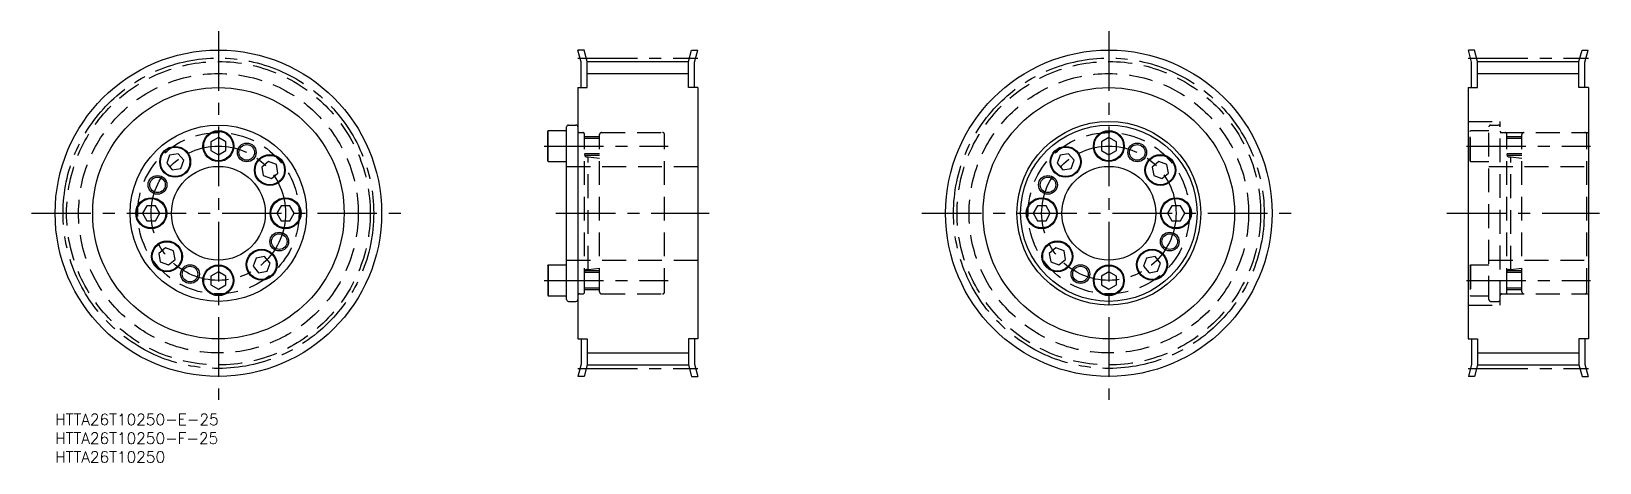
# Model space of a CAD drawing. Extents: x -6 to 412, y -13 to 102.
import ezdxf

# ---------------------------------------------------------------- set-up
doc = ezdxf.new("R2010")
doc.units = 0
doc.header["$LTSCALE"] = 0.5
doc.linetypes.add('CENTER', pattern=[50.8, 31.75, -6.35, 6.35, -6.35])
doc.linetypes.add('DASHED', pattern=[19.05, 12.7, -6.35])
for name, color, linetype in [('MSM_CENTER', 1, 'CENTER'), ('MSM_CONTINUOUS', 7, 'CONTINUOUS'), ('MSM_DASHED', 4, 'DASHED'), ('MSM_NARROW', 5, 'CONTINUOUS'), ('MSM_PART_NUMBER', 7, 'CONTINUOUS')]:
    doc.layers.add(name, color=color, linetype=linetype)
doc.styles.get("Standard").update_dxf_attribs({"font": 'txt.shx', "height": 3, "bigfont": 'bigfont.shx'})

# ---------------------------------------------------------------- blocks, each defined once
blk = doc.blocks.new('*U2')
at = {"layer": 'MSM_PART_NUMBER'}
blk.add_text('HTTA26T10250-E-25', height=3, dxfattribs=at).set_placement((0, -3))
blk = doc.blocks.new('*U3')
at = {"layer": 'MSM_PART_NUMBER'}
blk.add_text('HTTA26T10250-F-25', height=3, dxfattribs=at).set_placement((0, -8))
blk = doc.blocks.new('*U4')
at = {"layer": 'MSM_PART_NUMBER'}
blk.add_text('HTTA26T10250', height=3, dxfattribs=at).set_placement((0, -13))

msp = doc.modelspace()

# ---------------------------------------------------------------- linework, layer by layer
at = {"layer": 'MSM_CENTER'}
for p, q in [((43.5, 102), (43.5, 3.74)), ((280.76, 102), (280.76, 3.74)), ((139.27, 94.88), (171.27, 94.88)), ((376.53, 94.88), (408.53, 94.88)), ((130.27, 71.4), (163.37, 71.4)), ((376.03, 71.4), (409.13, 71.4)), ((-6.33, 53.5), (92.75, 53.5)), ((133.44, 53.5), (174.27, 53.5)), ((230.93, 53.5), (330.01, 53.5)), ((370.79, 53.5), (411.53, 53.5)), ((130.27, 35.6), (163.37, 35.6)), ((376.03, 35.6), (409.13, 35.6)), ((139.27, 12.12), (171.27, 12.12)), ((376.53, 12.12), (408.53, 12.12))]:
    msp.add_line(p, q, dxfattribs=at)
for centre, radius in [((43.5, 53.5), 41.38), ((280.76, 53.5), 41.38), ((43.5, 53.5), 17.9), ((280.76, 53.5), 17.9)]:
    msp.add_circle(centre, radius, dxfattribs=at)
at = {"layer": 'MSM_CONTINUOUS'}
for p, q in [((140.17, 93.74), (139.29, 97)), ((140.95, 97), (139.29, 97)), ((141.77, 93.95), (140.95, 97)), ((168.77, 93.95), (169.58, 97)), ((169.58, 97), (171.24, 97)), ((170.37, 93.74), (171.24, 97)), ((377.43, 93.74), (376.56, 97)), ((378.21, 97), (376.56, 97)), ((379.03, 93.95), (378.21, 97)), ((406.03, 93.95), (406.85, 97)), ((406.85, 97), (408.51, 97)), ((407.63, 93.74), (408.51, 97)), ((140.17, 87), (140.17, 93.74)), ((141.77, 87), (141.77, 93.95)), ((141.77, 93.95), (168.77, 93.95)), ((168.77, 87), (168.77, 93.95)), ((170.37, 87), (170.37, 93.74)), ((377.43, 87), (377.43, 93.74)), ((379.03, 87), (379.03, 93.95)), ((379.03, 93.95), (406.03, 93.95)), ((406.03, 87), (406.03, 93.95)), ((407.63, 87), (407.63, 93.74)), ((139.27, 87), (139.27, 20)), ((139.27, 87), (141.77, 87)), ((171.27, 87), (168.77, 87)), ((171.27, 87), (171.27, 20)), ((376.53, 87), (376.53, 20)), ((376.53, 87), (379.03, 87)), ((408.53, 87), (406.03, 87)), ((408.53, 87), (408.53, 20)), ((131.27, 75.32), (131.38, 75.52)), ((131.27, 67.48), (131.27, 75.32)), ((131.38, 67.27), (131.38, 75.52)), ((131.38, 75.52), (136.27, 75.52)), ((136.27, 30.5), (136.27, 76.5)), ((136.77, 77), (138.77, 77)), ((43.5, 73.71), (41.5, 72.55)), ((41.5, 72.55), (41.5, 70.25)), ((45.5, 72.55), (43.5, 73.71)), ((44.5, 73.13), (44.5, 73.13)), ((45, 72.84), (45, 72.84)), ((45.5, 70.25), (45.5, 72.55)), ((280.76, 73.71), (278.76, 72.55)), ((278.76, 72.55), (278.76, 70.25)), ((282.76, 72.55), (280.76, 73.71)), ((281.76, 73.13), (281.76, 73.13)), ((282.26, 72.84), (282.26, 72.84)), ((282.76, 70.25), (282.76, 72.55)), ((30.51, 68.98), (29.72, 66.81)), ((32.78, 69.38), (30.51, 68.98)), ((34.27, 67.61), (32.78, 69.38)), ((33.48, 65.44), (34.27, 67.61)), ((41.5, 70.25), (43.5, 69.09)), ((43.5, 69.09), (45.5, 70.25)), ((56.81, 67.28), (55.04, 65.8)), ((58.98, 66.49), (56.81, 67.28)), ((131.27, 67.48), (131.38, 67.27)), ((131.38, 67.27), (136.27, 67.27)), ((267.77, 68.98), (266.98, 66.81)), ((270.05, 69.38), (267.77, 68.98)), ((271.53, 67.61), (270.05, 69.38)), ((270.74, 65.44), (271.53, 67.61)), ((278.76, 70.25), (280.76, 69.09)), ((280.76, 69.09), (282.76, 70.25)), ((294.08, 67.28), (292.31, 65.8)), ((296.25, 66.49), (294.08, 67.28)), ((29.72, 66.81), (31.2, 65.04)), ((31.2, 65.04), (33.48, 65.44)), ((55.04, 65.8), (55.44, 63.52)), ((55.44, 63.52), (57.61, 62.73)), ((57.61, 62.73), (59.38, 64.22)), ((59.38, 64.22), (58.98, 66.49)), ((266.98, 66.81), (268.47, 65.04)), ((268.47, 65.04), (270.74, 65.44)), ((292.31, 65.8), (292.71, 63.52)), ((292.71, 63.52), (294.88, 62.73)), ((294.88, 62.73), (296.65, 64.22)), ((296.65, 64.22), (296.25, 66.49)), ((24.45, 55.5), (23.29, 53.5)), ((26.75, 55.5), (24.45, 55.5)), ((27.91, 53.5), (26.75, 55.5)), ((60.25, 55.5), (59.09, 53.5)), ((62.55, 55.5), (60.25, 55.5)), ((63.71, 53.5), (62.55, 55.5)), ((261.71, 55.5), (260.56, 53.5)), ((264.02, 55.5), (261.71, 55.5)), ((265.17, 53.5), (264.02, 55.5)), ((297.51, 55.5), (296.36, 53.5)), ((299.82, 55.5), (297.51, 55.5)), ((300.97, 53.5), (299.82, 55.5)), ((23.29, 53.5), (24.45, 51.5)), ((24.45, 51.5), (26.75, 51.5)), ((26.75, 51.5), (27.91, 53.5)), ((59.09, 53.5), (60.25, 51.5)), ((60.25, 51.5), (62.55, 51.5)), ((62.55, 51.5), (63.71, 53.5)), ((260.56, 53.5), (261.71, 51.5)), ((261.71, 51.5), (264.02, 51.5)), ((264.02, 51.5), (265.17, 53.5)), ((296.36, 53.5), (297.51, 51.5)), ((297.51, 51.5), (299.82, 51.5)), ((299.82, 51.5), (300.97, 53.5)), ((29.39, 44.27), (27.62, 42.78)), ((27.62, 42.78), (28.02, 40.51)), ((31.56, 43.48), (29.39, 44.27)), ((31.96, 41.2), (31.56, 43.48)), ((55.8, 41.96), (53.52, 41.56)), ((57.28, 40.19), (55.8, 41.96)), ((266.65, 44.27), (264.88, 42.78)), ((264.88, 42.78), (265.28, 40.51)), ((268.82, 43.48), (266.65, 44.27)), ((269.22, 41.2), (268.82, 43.48)), ((293.06, 41.96), (290.79, 41.56)), ((294.54, 40.19), (293.06, 41.96)), ((28.02, 40.51), (30.19, 39.72)), ((30.19, 39.72), (31.96, 41.2)), ((43.5, 37.91), (41.5, 36.75)), ((45.5, 36.75), (43.5, 37.91)), ((53.52, 41.56), (52.73, 39.39)), ((52.73, 39.39), (54.22, 37.62)), ((54.22, 37.62), (56.49, 38.02)), ((56.49, 38.02), (57.28, 40.19)), ((131.27, 39.52), (131.38, 39.72)), ((131.27, 39.52), (131.27, 31.68)), ((131.38, 39.72), (136.27, 39.72)), ((131.38, 39.72), (131.38, 31.47)), ((265.28, 40.51), (267.45, 39.72)), ((267.45, 39.72), (269.22, 41.2)), ((280.76, 37.91), (278.76, 36.75)), ((282.76, 36.75), (280.76, 37.91)), ((290.79, 41.56), (290, 39.39)), ((290, 39.39), (291.48, 37.62)), ((291.48, 37.62), (293.76, 38.02)), ((293.76, 38.02), (294.54, 40.19)), ((41.5, 36.75), (41.5, 34.45)), ((41.5, 34.45), (43.5, 33.29)), ((43.5, 33.29), (45.5, 34.45)), ((45.5, 34.45), (45.5, 36.75)), ((278.76, 36.75), (278.76, 34.45)), ((278.76, 34.45), (280.76, 33.29)), ((280.76, 33.29), (282.76, 34.45)), ((282.76, 34.45), (282.76, 36.75)), ((131.27, 31.68), (131.38, 31.47)), ((131.38, 31.47), (136.27, 31.47)), ((136.77, 30), (138.77, 30)), ((139.27, 20), (141.77, 20)), ((140.17, 20), (140.17, 13.26)), ((141.77, 20), (141.77, 13.05)), ((168.77, 20), (168.77, 13.05)), ((171.27, 20), (168.77, 20)), ((170.37, 20), (170.37, 13.26)), ((376.53, 20), (379.03, 20)), ((377.43, 20), (377.43, 13.26)), ((379.03, 20), (379.03, 13.05)), ((406.03, 20), (406.03, 13.05)), ((408.53, 20), (406.03, 20)), ((407.63, 20), (407.63, 13.26)), ((140.17, 13.26), (139.29, 10)), ((141.77, 13.05), (140.95, 10)), ((141.77, 13.05), (168.77, 13.05)), ((168.77, 13.05), (169.58, 10)), ((170.37, 13.26), (171.24, 10)), ((377.43, 13.26), (376.56, 10)), ((379.03, 13.05), (378.21, 10)), ((379.03, 13.05), (406.03, 13.05)), ((406.03, 13.05), (406.85, 10)), ((407.63, 13.26), (408.51, 10)), ((140.95, 10), (139.29, 10)), ((169.58, 10), (171.24, 10)), ((378.21, 10), (376.56, 10)), ((406.85, 10), (408.51, 10))]:
    msp.add_line(p, q, dxfattribs=at)
for centre, radius in [((43.5, 53.5), 43.5), ((280.76, 53.5), 43.5), ((43.5, 53.5), 33.5), ((280.76, 53.5), 33.5), ((43.5, 53.5), 23.5), ((43.5, 71.4), 4.12), ((43.5, 71.4), 3.92), ((280.76, 53.5), 24.5), ((280.76, 53.5), 23.5), ((280.76, 71.4), 4.12), ((280.76, 71.4), 3.92), ((31.99, 67.21), 4.12), ((31.99, 67.21), 3.92), ((51.06, 69.72), 2.07), ((269.26, 67.21), 4.12), ((269.26, 67.21), 3.92), ((288.33, 69.72), 2.07), ((57.21, 65.01), 4.12), ((57.21, 65.01), 3.92), ((294.48, 65.01), 4.12), ((294.48, 65.01), 3.92), ((27.28, 61.06), 2.07), ((43.5, 53.5), 12.5), ((264.54, 61.06), 2.07), ((280.76, 53.5), 12.5), ((25.6, 53.5), 4.12), ((25.6, 53.5), 3.92), ((61.4, 53.5), 4.12), ((61.4, 53.5), 3.92), ((262.86, 53.5), 4.12), ((262.86, 53.5), 3.92), ((298.66, 53.5), 4.12), ((298.66, 53.5), 3.92), ((29.79, 41.99), 4.12), ((59.72, 45.94), 2.07), ((267.05, 41.99), 4.12), ((296.99, 45.94), 2.07), ((29.79, 41.99), 3.92), ((55.01, 39.79), 4.12), ((55.01, 39.79), 3.92), ((267.05, 41.99), 3.92), ((292.27, 39.79), 4.12), ((292.27, 39.79), 3.92), ((35.94, 37.28), 2.07), ((43.5, 35.6), 4.12), ((43.5, 35.6), 3.92), ((273.2, 37.28), 2.07), ((280.76, 35.6), 4.12), ((280.76, 35.6), 3.92)]:
    msp.add_circle(centre, radius, dxfattribs=at)
for centre, start, end in [((136.77, 76.5), 90, 180), ((138.77, 76.5), 0, 90), ((136.77, 30.5), 180, 270), ((138.77, 30.5), 270, 0)]:
    msp.add_arc(centre, 0.5, start, end, dxfattribs=at)
at = {"layer": 'MSM_DASHED'}
for p, q in [((376.53, 78), (385.03, 78)), ((377.03, 75.32), (377.15, 75.52)), ((377.03, 67.48), (377.03, 75.32)), ((377.15, 67.27), (377.15, 75.52)), ((377.15, 75.52), (382.03, 75.52)), ((382.03, 30.5), (382.03, 76.5)), ((382.53, 77), (384.53, 77)), ((385.03, 29), (385.03, 78)), ((139.68, 75), (140.57, 75)), ((141.07, 32.5), (141.07, 74.5)), ((145.07, 73.9), (141.07, 73.9)), ((145.07, 73.47), (141.07, 73.47)), ((145.07, 32.5), (145.07, 74.5)), ((145.57, 75), (161.87, 75)), ((162.37, 32.5), (162.37, 74.5)), ((385.03, 75), (408.53, 75)), ((386.83, 32.5), (386.83, 74.5)), ((390.83, 73.9), (386.83, 73.9)), ((390.83, 73.47), (386.83, 73.47)), ((390.83, 32.5), (390.83, 74.5)), ((408.13, 32.5), (408.13, 74.5)), ((145.07, 69.33), (141.07, 69.33)), ((145.07, 68.9), (141.07, 68.9)), ((141.67, 68.52), (142.07, 68.52)), ((142.07, 38.48), (142.07, 68.52)), ((142.07, 68.52), (145.07, 68.19)), ((377.03, 67.48), (377.15, 67.27)), ((377.15, 67.27), (382.03, 67.27)), ((390.83, 69.33), (386.83, 69.33)), ((390.83, 68.9), (386.83, 68.9)), ((387.43, 68.52), (387.83, 68.52)), ((387.83, 38.48), (387.83, 68.52)), ((387.83, 68.52), (390.83, 68.19)), ((136.27, 66), (171.27, 66)), ((382.03, 66), (408.13, 66)), ((136.27, 41), (171.27, 41)), ((145.07, 38.1), (141.07, 38.1)), ((145.07, 37.67), (141.07, 37.67)), ((141.67, 38.48), (142.07, 38.48)), ((142.07, 38.48), (145.07, 38.81)), ((377.03, 39.52), (377.15, 39.72)), ((377.03, 39.52), (377.03, 31.68)), ((377.15, 39.72), (382.03, 39.72)), ((377.15, 39.72), (377.15, 31.47)), ((382.03, 41), (408.13, 41)), ((390.83, 38.1), (386.83, 38.1)), ((390.83, 37.67), (386.83, 37.67)), ((387.43, 38.48), (387.83, 38.48)), ((387.83, 38.48), (390.83, 38.81)), ((145.07, 33.53), (141.07, 33.53)), ((390.83, 33.53), (386.83, 33.53)), ((139.68, 32), (140.57, 32)), ((145.07, 33.1), (141.07, 33.1)), ((145.57, 32), (161.87, 32)), ((377.03, 31.68), (377.15, 31.47)), ((377.15, 31.47), (382.03, 31.47)), ((382.53, 30), (384.53, 30)), ((385.03, 32), (408.53, 32)), ((385.44, 32), (386.33, 32)), ((390.83, 33.1), (386.83, 33.1)), ((376.53, 29), (385.03, 29))]:
    msp.add_line(p, q, dxfattribs=at)
for centre, radius in [((43.5, 53.5), 40.45), ((280.76, 53.5), 40.45), ((43.5, 53.5), 37.25), ((280.76, 53.5), 37.25), ((43.5, 53.5), 21.5), ((280.76, 53.5), 21.5)]:
    msp.add_circle(centre, radius, dxfattribs=at)
for centre, radius, start, end in [((139.68, 75.41), 0.41, 180, 270), ((382.53, 76.5), 0.5, 90, 180), ((384.53, 76.5), 0.5, 0, 90), ((385.44, 75.41), 0.41, 180, 270), ((140.57, 74.5), 0.5, 0, 90), ((145.57, 74.5), 0.5, 90, 180), ((161.87, 74.5), 0.5, 0, 90), ((386.33, 74.5), 0.5, 0, 90), ((391.33, 74.5), 0.5, 90, 180), ((407.63, 74.5), 0.5, 0, 90), ((141.67, 69.12), 0.6, 180.0007, 270), ((387.43, 69.12), 0.6, 180.0007, 270), ((141.67, 37.88), 0.6, 90, 179.9993), ((387.43, 37.88), 0.6, 90, 179.9993), ((139.68, 31.59), 0.41, 90, 180), ((140.57, 32.5), 0.5, 270, 0), ((145.57, 32.5), 0.5, 180, 270), ((161.87, 32.5), 0.5, 270, 0), ((382.53, 30.5), 0.5, 180, 270), ((384.53, 30.5), 0.5, 270, 0), ((385.44, 31.59), 0.41, 90, 180), ((386.33, 32.5), 0.5, 270, 0), ((391.33, 32.5), 0.5, 180, 270), ((407.63, 32.5), 0.5, 270, 0)]:
    msp.add_arc(centre, radius, start, end, dxfattribs=at)
at = {"layer": 'MSM_NARROW'}
for p, q in [((141.77, 90.75), (168.77, 90.75)), ((379.03, 90.75), (406.03, 90.75)), ((141.77, 16.25), (168.77, 16.25)), ((379.03, 16.25), (406.03, 16.25))]:
    msp.add_line(p, q, dxfattribs=at)
for centre in [(51.06, 69.72), (288.33, 69.72), (27.28, 61.06), (264.54, 61.06), (59.72, 45.94), (296.99, 45.94), (35.94, 37.28), (273.2, 37.28)]:
    msp.add_circle(centre, 2.5, dxfattribs=at)

# ---------------------------------------------------------------- block references
at = {"layer": 'MSM_CONTINUOUS'}
for name in ['*U2', '*U3', '*U4']:
    msp.add_blockref(name, (0, 0), dxfattribs=at)

doc.saveas('drawing.dxf')
